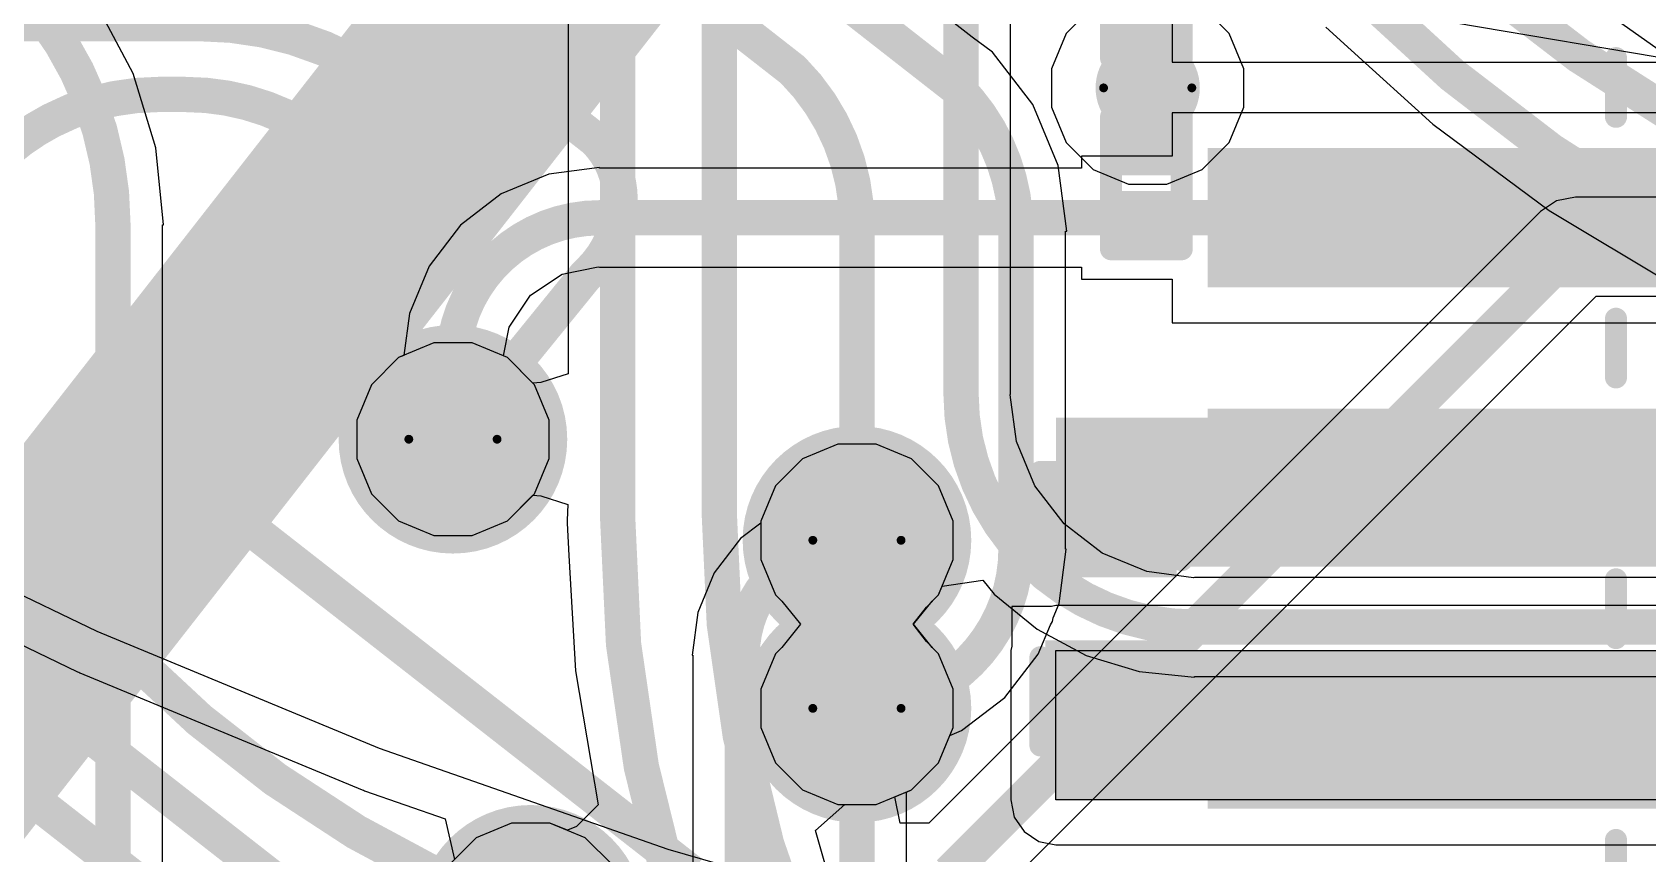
# Model space of a CAD drawing. Header units: inches. Extents: x -30 to 282, y -86 to 78.
# Drawn here: x -3.08 to 6.21, y -75.16 to -70.43 of the extents above; entities that cross this region are included whole.
import ezdxf

# ---------------------------------------------------------------- set-up
doc = ezdxf.new("R2010")
doc.units = ezdxf.units.IN
for name, color, linetype in [('Board Outline', 216, 'Continuous'), ('Bottom Layer', 5, 'Continuous'), ('Bottom Overlay', 54, 'Continuous'), ('Bottom Paste', 16, 'Continuous'), ('Bottom Solder', 6, 'Continuous'), ('Drill Drawing', 1, 'Continuous'), ('GND 01', 76, 'Continuous'), ('GND 02', 16, 'Continuous'), ('PWR', 156, 'Continuous'), ('SIG 01', 90, 'Continuous'), ('Top Layer', 1, 'Continuous'), ('Top Paste', 8, 'Continuous'), ('Top Solder', 216, 'Continuous'), ('Via Holes', 16, 'Continuous')]:
    doc.layers.add(name, color=color, linetype=linetype)

# ---------------------------------------------------------------- blocks, each defined once
blk = doc.blocks.new('B6B_ZR_SM4_TF_LF__SN__B_29')
at = {"layer": 'Bottom Layer'}
for points in [[(-1.1000613, 3.274948999999999), (-0.4000627, 3.274948999999999), (-0.4000627, -0.725043), (-1.1000613, -0.725043)], [(0.4000627, 3.274948999999999), (1.1000613, 3.274948999999999), (1.1000613, -0.725043), (0.4000627, -0.725043)], [(1.8999327, 3.274948999999999), (2.5999313, 3.274948999999999), (2.5999313, -0.725043), (1.8999327, -0.725043)]]:
    blk.add_hatch(color=5, dxfattribs=at).paths.add_polyline_path(points)
at = {"layer": 'Bottom Paste'}
for points in [[(-1.1000613, 3.274948999999999), (-0.4000627, 3.274948999999999), (-0.4000627, -0.725043), (-1.1000613, -0.725043)], [(0.4000627, 3.274948999999999), (1.1000613, 3.274948999999999), (1.1000613, -0.725043), (0.4000627, -0.725043)], [(1.8999327, 3.274948999999999), (2.5999313, 3.274948999999999), (2.5999313, -0.725043), (1.8999327, -0.725043)]]:
    blk.add_hatch(color=16, dxfattribs=at).paths.add_polyline_path(points)
at = {"layer": 'Bottom Solder'}
for points in [[(-1.1508613, 3.325749), (-0.3492627, 3.325749), (-0.3492627, -0.775843), (-1.1508613, -0.775843)], [(0.3492627, 3.325749), (1.1508613, 3.325749), (1.1508613, -0.775843), (0.3492627, -0.775843)], [(1.8491327, 3.325749), (2.6507313, 3.325749), (2.6507313, -0.775843), (1.8491327, -0.775843)]]:
    blk.add_hatch(color=6, dxfattribs=at).paths.add_polyline_path(points)
at = {"layer": 'Bottom Overlay', "const_width": 0.127}
for points in [[(-1.6688562, 0.9749281999999999), (-1.331087, 0.9749281999999999)], [(-0.1688592, 0.9749281999999999), (0.1688592, 0.9749281999999999)], [(1.3311378, 0.9749281999999999), (1.6688562, 0.9749281999999999)], [(2.8311348, 0.9749281999999999), (3.1688532, 0.9749281999999999)]]:
    blk.add_lwpolyline(points, dxfattribs=at)
at = {"layer": 'Bottom Overlay', "const_width": 0.0635}
for points in [[(-1.362837, 0.9749281999999999, 1), (-1.299337, 0.9749281999999999, 1)], [(-0.2006092, 0.9749281999999999, 1), (-0.1371092, 0.9749281999999999, 1)], [(0.1371092, 0.9749281999999999, 1), (0.2006092, 0.9749281999999999, 1)], [(1.2993878, 0.9749281999999999, 1), (1.3628878, 0.9749281999999999, 1)], [(1.6371062, 0.9749281999999999, 1), (1.7006062, 0.9749281999999999, 1)], [(2.7993848, 0.9749281999999999, 1), (2.8628848, 0.9749281999999999, 1)], [(3.1371032, 0.9749281999999999, 1), (3.2006032, 0.9749281999999999, 1)]]:
    blk.add_lwpolyline(points, format="xyb", close=True, dxfattribs=at)
blk = doc.blocks.new('DSN0603_2_B_62')
at = {"layer": 'Bottom Layer'}
for points in [[(-0.30000194, 0.11999976), (-0.10000234, 0.11999976), (-0.10000234, -0.11999976), (-0.30000194, -0.11999976)], [(0.10000234, 0.11999976), (0.30000194, 0.11999976), (0.30000194, -0.11999976), (0.10000234, -0.11999976)]]:
    blk.add_hatch(color=5, dxfattribs=at).paths.add_polyline_path(points)
at = {"layer": 'Bottom Paste'}
for points in [[(-0.30000194, 0.11999976), (-0.10000234, 0.11999976), (-0.10000234, -0.11999976), (-0.30000194, -0.11999976)], [(0.10000234, 0.11999976), (0.30000194, 0.11999976), (0.30000194, -0.11999976), (0.10000234, -0.11999976)]]:
    blk.add_hatch(color=16, dxfattribs=at).paths.add_polyline_path(points)
at = {"layer": 'Bottom Solder'}
for points in [[(-0.3550031, 0.17500092), (-0.04500118, 0.17500092), (-0.04500118, -0.17500092), (-0.3550031, -0.17500092)], [(0.04500118, 0.17500092), (0.3550031, 0.17500092), (0.3550031, -0.17500092), (0.04500118, -0.17500092)]]:
    blk.add_hatch(color=6, dxfattribs=at).paths.add_polyline_path(points)
at = {"layer": 'Bottom Overlay', "const_width": 0.127}
for points in [[(-0.3809999999999999, 0.2032), (0.3809999999999999, 0.2032)], [(-0.3809999999999999, 0.2032), (-0.3809999999999999, -0.2032)], [(0.3809999999999999, 0.2032), (0.3809999999999999, -0.2032)], [(-0.3809999999999999, -0.2032), (0.3809999999999999, -0.2032)]]:
    blk.add_lwpolyline(points, dxfattribs=at)
at = {"layer": 'Bottom Overlay', "const_width": 0.0635}
for points in [[(-0.41275, 0.2032, 1), (-0.34925, 0.2032, 1)], [(-0.41275, 0.2032, 1), (-0.34925, 0.2032, 1)], [(0.34925, 0.2032, 1), (0.41275, 0.2032, 1)], [(0.34925, 0.2032, 1), (0.41275, 0.2032, 1)], [(-0.41275, -0.2032, 1), (-0.34925, -0.2032, 1)], [(-0.41275, -0.2032, 1), (-0.34925, -0.2032, 1)], [(0.34925, -0.2032, 1), (0.41275, -0.2032, 1)], [(0.34925, -0.2032, 1), (0.41275, -0.2032, 1)]]:
    blk.add_lwpolyline(points, format="xyb", close=True, dxfattribs=at)
blk = doc.blocks.new('DSN0603_2_B_63')
at = {"layer": 'Bottom Layer'}
for points in [[(-0.30000194, 0.11999976), (-0.10000234, 0.11999976), (-0.10000234, -0.11999976), (-0.30000194, -0.11999976)], [(0.10000234, 0.11999976), (0.30000194, 0.11999976), (0.30000194, -0.11999976), (0.10000234, -0.11999976)]]:
    blk.add_hatch(color=5, dxfattribs=at).paths.add_polyline_path(points)
at = {"layer": 'Bottom Paste'}
for points in [[(-0.30000194, 0.11999976), (-0.10000234, 0.11999976), (-0.10000234, -0.11999976), (-0.30000194, -0.11999976)], [(0.10000234, 0.11999976), (0.30000194, 0.11999976), (0.30000194, -0.11999976), (0.10000234, -0.11999976)]]:
    blk.add_hatch(color=16, dxfattribs=at).paths.add_polyline_path(points)
at = {"layer": 'Bottom Solder'}
for points in [[(-0.3550031, 0.17500092), (-0.04500118, 0.17500092), (-0.04500118, -0.17500092), (-0.3550031, -0.17500092)], [(0.04500118, 0.17500092), (0.3550031, 0.17500092), (0.3550031, -0.17500092), (0.04500118, -0.17500092)]]:
    blk.add_hatch(color=6, dxfattribs=at).paths.add_polyline_path(points)
at = {"layer": 'Bottom Overlay', "const_width": 0.127}
for points in [[(0.3809999999999999, 0.2032), (-0.3809999999999999, 0.2032)], [(-0.3809999999999999, -0.2032), (-0.3809999999999999, 0.2032)], [(0.3809999999999999, -0.2032), (0.3809999999999999, 0.2032)], [(0.3809999999999999, -0.2032), (-0.3809999999999999, -0.2032)]]:
    blk.add_lwpolyline(points, dxfattribs=at)
at = {"layer": 'Bottom Overlay', "const_width": 0.0635}
for points in [[(-0.41275, 0.2032, 1), (-0.34925, 0.2032, 1)], [(-0.41275, 0.2032, 1), (-0.34925, 0.2032, 1)], [(0.34925, 0.2032, 1), (0.41275, 0.2032, 1)], [(0.34925, 0.2032, 1), (0.41275, 0.2032, 1)], [(-0.41275, -0.2032, 1), (-0.34925, -0.2032, 1)], [(-0.41275, -0.2032, 1), (-0.34925, -0.2032, 1)], [(0.34925, -0.2032, 1), (0.41275, -0.2032, 1)], [(0.34925, -0.2032, 1), (0.41275, -0.2032, 1)]]:
    blk.add_lwpolyline(points, format="xyb", close=True, dxfattribs=at)
blk = doc.blocks.new('LQFP_100_86')
at = {"layer": 'Top Layer'}
for points in [[(-4.35000146, -7.14999967), (-4.35000146, -8.34999981), (-4.65000086, -8.34999981), (-4.65000086, -7.14999967)], [(-3.84999992, -7.149997129999999), (-3.84999992, -8.34999727), (-4.14999932, -8.34999727), (-4.14999932, -7.149997129999999)], [(-3.35000346, -7.15000729), (-3.35000346, -8.35000743), (-3.650002859999999, -8.35000743), (-3.650002859999999, -7.15000729)], [(-2.85000446, -7.14999967), (-2.85000446, -8.34999981), (-3.15000386, -8.34999981), (-3.15000386, -7.14999967)], [(-2.34999784, -7.14999967), (-2.34999784, -8.34999981), (-2.64999724, -8.34999981), (-2.64999724, -7.14999967)], [(-1.85000392, -7.15000729), (-1.85000392, -8.35000743), (-2.15000332, -8.35000743), (-2.15000332, -7.15000729)], [(-1.34998714, -7.15000983), (-1.34998714, -8.35000997), (-1.64998654, -8.35000997), (-1.64998654, -7.15000983)], [(-0.8500084599999997, -7.14999967), (-0.8500084600000001, -8.34999981), (-1.15000786, -8.34999981), (-1.15000786, -7.14999967)], [(-0.3499992999999998, -7.149997129999999), (-0.3499993000000001, -8.34999727), (-0.6499987000000002, -8.34999727), (-0.6499986999999998, -7.149997129999999)], [(0.1500022400000001, -7.15000475), (0.1500022399999999, -8.35000489), (-0.1499971600000001, -8.35000489), (-0.1499971599999999, -7.15000475)], [(0.6499961600000002, -7.15000475), (0.6499961599999998, -8.35000489), (0.3499967599999998, -8.35000489), (0.3499967600000001, -7.15000475)], [(1.15000024, -7.149994589999999), (1.15000024, -8.349994729999999), (0.8500008399999999, -8.349994729999999), (0.8500008400000001, -7.149994589999999)]]:
    blk.add_hatch(color=1, dxfattribs=at).paths.add_polyline_path(points)
at = {"layer": 'Top Paste'}
for points in [[(-4.35000146, -7.14999967), (-4.35000146, -8.34999981), (-4.65000086, -8.34999981), (-4.65000086, -7.14999967)], [(-3.84999992, -7.149997129999999), (-3.84999992, -8.34999727), (-4.14999932, -8.34999727), (-4.14999932, -7.149997129999999)], [(-3.35000346, -7.15000729), (-3.35000346, -8.35000743), (-3.650002859999999, -8.35000743), (-3.650002859999999, -7.15000729)], [(-2.85000446, -7.14999967), (-2.85000446, -8.34999981), (-3.15000386, -8.34999981), (-3.15000386, -7.14999967)], [(-2.34999784, -7.14999967), (-2.34999784, -8.34999981), (-2.64999724, -8.34999981), (-2.64999724, -7.14999967)], [(-1.85000392, -7.15000729), (-1.85000392, -8.35000743), (-2.15000332, -8.35000743), (-2.15000332, -7.15000729)], [(-1.34998714, -7.15000983), (-1.34998714, -8.35000997), (-1.64998654, -8.35000997), (-1.64998654, -7.15000983)], [(-0.8500084599999997, -7.14999967), (-0.8500084600000001, -8.34999981), (-1.15000786, -8.34999981), (-1.15000786, -7.14999967)], [(-0.3499992999999998, -7.149997129999999), (-0.3499993000000001, -8.34999727), (-0.6499987000000002, -8.34999727), (-0.6499986999999998, -7.149997129999999)], [(0.1500022400000001, -7.15000475), (0.1500022399999999, -8.35000489), (-0.1499971600000001, -8.35000489), (-0.1499971599999999, -7.15000475)], [(0.6499961600000002, -7.15000475), (0.6499961599999998, -8.35000489), (0.3499967599999998, -8.35000489), (0.3499967600000001, -7.15000475)], [(1.15000024, -7.149994589999999), (1.15000024, -8.349994729999999), (0.8500008399999999, -8.349994729999999), (0.8500008400000001, -7.149994589999999)]]:
    blk.add_hatch(color=8, dxfattribs=at).paths.add_polyline_path(points)
at = {"layer": 'Top Solder'}
for points in [[(-4.248401459999999, -7.048399669999999), (-4.248401459999999, -8.45159981), (-4.75160086, -8.45159981), (-4.75160086, -7.048399669999999)], [(-3.74839992, -7.04839713), (-3.74839992, -8.45159727), (-4.25159932, -8.45159727), (-4.25159932, -7.04839713)], [(-3.24840346, -7.04840729), (-3.24840346, -8.45160743), (-3.75160286, -8.45160743), (-3.75160286, -7.04840729)], [(-2.74840446, -7.048399669999999), (-2.74840446, -8.45159981), (-3.251603859999999, -8.45159981), (-3.251603859999999, -7.048399669999999)], [(-2.24839784, -7.048399669999999), (-2.24839784, -8.45159981), (-2.75159724, -8.45159981), (-2.75159724, -7.048399669999999)], [(-1.74840392, -7.04840729), (-1.74840392, -8.45160743), (-2.25160332, -8.45160743), (-2.25160332, -7.04840729)], [(-1.24838714, -7.04840983), (-1.24838714, -8.45160997), (-1.75158654, -8.45160997), (-1.75158654, -7.04840983)], [(-0.7484084599999998, -7.048399669999999), (-0.74840846, -8.45159981), (-1.25160786, -8.45159981), (-1.25160786, -7.048399669999999)], [(-0.2483992999999999, -7.04839713), (-0.2483993000000001, -8.45159727), (-0.7515987000000001, -8.45159727), (-0.7515986999999998, -7.04839713)], [(0.2516022400000001, -7.04840475), (0.2516022399999999, -8.45160489), (-0.2515971600000001, -8.45160489), (-0.2515971599999999, -7.04840475)], [(0.7515961600000001, -7.04840475), (0.7515961599999998, -8.45160489), (0.2483967599999999, -8.45160489), (0.2483967600000001, -7.04840475)], [(1.25160024, -7.048394589999999), (1.25160024, -8.45159473), (0.7484008399999998, -8.45159473), (0.7484008400000002, -7.048394589999999)]]:
    blk.add_hatch(color=216, dxfattribs=at).paths.add_polyline_path(points)
blk = doc.blocks.new('C___0402_B_133')
at = {"layer": 'Bottom Layer'}
for points in [[(-0.2413, 0.31750254), (-0.2412999999999999, -0.31749746), (-0.6985, -0.31749746), (-0.6985, 0.31750254)], [(0.6985, 0.31749746), (0.6985, -0.31750254), (0.2413, -0.31750254), (0.2412999999999999, 0.31749746)]]:
    blk.add_hatch(color=5, dxfattribs=at).paths.add_polyline_path(points)
at = {"layer": 'Bottom Paste'}
for points in [[(-0.2413, 0.31750254), (-0.2412999999999999, -0.31749746), (-0.6985, -0.31749746), (-0.6985, 0.31750254)], [(0.6985, 0.31749746), (0.6985, -0.31750254), (0.2413, -0.31750254), (0.2412999999999999, 0.31749746)]]:
    blk.add_hatch(color=16, dxfattribs=at).paths.add_polyline_path(points)
at = {"layer": 'Bottom Solder'}
for points in [[(-0.18130012, 0.37750242), (-0.18130012, -0.37749734), (-0.7584998799999999, -0.37749734), (-0.7584998799999999, 0.37750242)], [(0.7584998799999999, 0.37749734), (0.7584998799999999, -0.37750242), (0.18130012, -0.37750242), (0.18130012, 0.37749734)]]:
    blk.add_hatch(color=6, dxfattribs=at).paths.add_polyline_path(points)
at = {"layer": 'Bottom Overlay', "const_width": 0.127}
for points in [[(-0.27940254, 0.4064), (-0.7874, 0.4064)], [(-0.7874, -0.4064), (-0.7874, 0.4064)], [(0.7874, 0.4064), (0.2794, 0.4064)], [(0.7874, -0.4064), (0.7874, 0.4064)], [(-0.2794, -0.4064), (-0.7874, -0.4064)], [(0.7874, -0.4064), (0.27940254, -0.4064)]]:
    blk.add_lwpolyline(points, dxfattribs=at)
at = {"layer": 'Bottom Overlay', "const_width": 0.0635}
for points in [[(-0.8191499999999999, 0.4064, 1), (-0.7556499999999999, 0.4064, 1)], [(-0.8191499999999999, 0.4064, 1), (-0.7556499999999999, 0.4064, 1)], [(-0.31115254, 0.4064, 1), (-0.24765254, 0.4064, 1)], [(0.24765, 0.4064, 1), (0.31115, 0.4064, 1)], [(0.7556499999999999, 0.4064, 1), (0.8191499999999999, 0.4064, 1)], [(0.7556499999999999, 0.4064, 1), (0.8191499999999999, 0.4064, 1)], [(-0.8191499999999999, -0.4064, 1), (-0.7556499999999999, -0.4064, 1)], [(-0.8191499999999999, -0.4064, 1), (-0.7556499999999999, -0.4064, 1)], [(-0.31115, -0.4064, 1), (-0.24765, -0.4064, 1)], [(0.24765254, -0.4064, 1), (0.31115254, -0.4064, 1)], [(0.7556499999999999, -0.4064, 1), (0.8191499999999999, -0.4064, 1)], [(0.7556499999999999, -0.4064, 1), (0.8191499999999999, -0.4064, 1)]]:
    blk.add_lwpolyline(points, format="xyb", close=True, dxfattribs=at)

msp = doc.modelspace()

# ---------------------------------------------------------------- hatches: boundary and pattern name
at = {"layer": 'Bottom Layer'}
h = msp.add_hatch(color=5, dxfattribs=at)
edge = h.paths.add_edge_path()
edge.add_arc((3.33663798, -70.75285316), 0.2999994, 0, 360)
h = msp.add_hatch(color=5, dxfattribs=at)
edge = h.paths.add_edge_path()
edge.add_arc((-0.6623583399999999, -72.77509955999999), 0.2999994, 0, 360)
for points in [[(2.80817066, -73.50912145999999), (8.465639659999999, -73.50912145999999), (8.465639659999999, -72.65036269999999), (2.80817066, -72.65036269999999)], [(2.80816558, -74.85048276), (8.465639659999999, -74.85048276), (8.465639659999999, -73.991724), (2.80816558, -73.991724)]]:
    msp.add_hatch(color=5, dxfattribs=at).paths.add_polyline_path(points)
h = msp.add_hatch(color=5, dxfattribs=at)
edge = h.paths.add_edge_path()
edge.add_arc((1.66311326, -73.35665795999999), 0.2999994, 0, 360)
h = msp.add_hatch(color=5, dxfattribs=at)
edge = h.paths.add_edge_path()
edge.add_arc((1.66311326, -74.32401696), 0.2999994, 0, 360)
at = {"layer": 'GND 01'}
h = msp.add_hatch(color=76, dxfattribs=at)
edge = h.paths.add_edge_path()
edge.add_arc((-0.6623583399999999, -72.77509955999999), 0.6579997, 0, 360)
h = msp.add_hatch(color=76, dxfattribs=at)
edge = h.paths.add_edge_path()
edge.add_arc((1.66311326, -73.35665795999999), 0.6579997, 0, 360)
h = msp.add_hatch(color=76, dxfattribs=at)
edge = h.paths.add_edge_path()
edge.add_arc((1.66311326, -74.32401696), 0.6579997, 0, 360)
h = msp.add_hatch(color=76, dxfattribs=at)
edge = h.paths.add_edge_path()
edge.add_arc((-0.21422106, -75.53831475999999), 0.6579997, 0, 360)
at = {"layer": 'GND 02'}
h = msp.add_hatch(color=16, dxfattribs=at)
edge = h.paths.add_edge_path()
edge.add_arc((-0.6623583399999999, -72.77509955999999), 0.6579997, 0, 360)
h = msp.add_hatch(color=16, dxfattribs=at)
edge = h.paths.add_edge_path()
edge.add_arc((1.66311326, -73.35665795999999), 0.6579997, 0, 360)
h = msp.add_hatch(color=16, dxfattribs=at)
edge = h.paths.add_edge_path()
edge.add_arc((1.66311326, -74.32401696), 0.6579997, 0, 360)
h = msp.add_hatch(color=16, dxfattribs=at)
edge = h.paths.add_edge_path()
edge.add_arc((-0.21422106, -75.53831475999999), 0.6579997, 0, 360)
at = {"layer": 'PWR'}
h = msp.add_hatch(color=156, dxfattribs=at)
edge = h.paths.add_edge_path()
edge.add_arc((3.33663798, -70.75285316), 0.2999994, 0, 360)
h = msp.add_hatch(color=156, dxfattribs=at)
edge = h.paths.add_edge_path()
edge.add_arc((-0.6623583399999999, -72.77509955999999), 0.2999994, 0, 360)
h = msp.add_hatch(color=156, dxfattribs=at)
edge = h.paths.add_edge_path()
edge.add_arc((1.66311326, -73.35665795999999), 0.2999994, 0, 360)
h = msp.add_hatch(color=156, dxfattribs=at)
edge = h.paths.add_edge_path()
edge.add_arc((1.66311326, -74.32401696), 0.2999994, 0, 360)
at = {"layer": 'SIG 01'}
h = msp.add_hatch(color=90, dxfattribs=at)
edge = h.paths.add_edge_path()
edge.add_arc((3.33663798, -70.75285316), 0.2999994, 0, 360)
h = msp.add_hatch(color=90, dxfattribs=at)
edge = h.paths.add_edge_path()
edge.add_arc((-0.6623583399999999, -72.77509955999999), 0.2999994, 0, 360)
h = msp.add_hatch(color=90, dxfattribs=at)
edge = h.paths.add_edge_path()
edge.add_arc((1.66311326, -73.35665795999999), 0.2999994, 0, 360)
h = msp.add_hatch(color=90, dxfattribs=at)
edge = h.paths.add_edge_path()
edge.add_arc((1.66311326, -74.32401696), 0.2999994, 0, 360)
at = {"layer": 'Top Layer'}
h = msp.add_hatch(color=1, dxfattribs=at)
edge = h.paths.add_edge_path()
edge.add_arc((3.33663798, -70.75285316), 0.2999994, 0, 360)
h = msp.add_hatch(color=1, dxfattribs=at)
edge = h.paths.add_edge_path()
edge.add_arc((-0.6623583399999999, -72.77509955999999), 0.2999994, 0, 360)
h = msp.add_hatch(color=1, dxfattribs=at)
edge = h.paths.add_edge_path()
edge.add_arc((1.66311326, -73.35665795999999), 0.2999994, 0, 360)
h = msp.add_hatch(color=1, dxfattribs=at)
edge = h.paths.add_edge_path()
edge.add_arc((1.66311326, -74.32401696), 0.2999994, 0, 360)
at = {"layer": 'Via Holes'}
h = msp.add_hatch(color=7, dxfattribs=at)
edge = h.paths.add_edge_path()
edge.add_arc((3.33663798, -70.75285316), 0.1499997, 0, 360)
h = msp.add_hatch(color=7, dxfattribs=at)
edge = h.paths.add_edge_path()
edge.add_arc((-0.6623583399999999, -72.77509955999999), 0.1499997, 0, 360)
h = msp.add_hatch(color=7, dxfattribs=at)
edge = h.paths.add_edge_path()
edge.add_arc((1.66311326, -73.35665795999999), 0.1499997, 0, 360)
h = msp.add_hatch(color=7, dxfattribs=at)
edge = h.paths.add_edge_path()
edge.add_arc((1.66311326, -74.32401696), 0.1499997, 0, 360)

# ---------------------------------------------------------------- linework, layer by layer
at = {"layer": 'Board Outline', "const_width": 0.254}
msp.add_lwpolyline([(37.49466466, -16.44645174, -2.5025245443781), (-17.29285086, -16.44645174)], format="xyb", dxfattribs=at)
at = {"layer": 'Bottom Layer'}
for p, q in [((3.477917859999999, -70.35436526), (3.477917859999999, -70.60436476)), ((3.477917859999999, -70.60436476), (7.98590986, -70.60436476)), ((7.98590986, -70.89649016), (3.477917859999999, -70.89649016)), ((3.477917859999999, -70.89649016), (3.477917859999999, -71.14648966)), ((0.1821561, -71.21139174), (-0.11124438, -71.25001751999999)), ((0.1821561, -71.21561575999999), (0.1821561, -71.21139174)), ((2.95486836, -71.21561575999999), (0.1821561, -71.21561575999999)), ((3.477917859999999, -71.14648966), (2.95486836, -71.14648966)), ((2.95486836, -71.14648966), (2.95486836, -71.21561575999999)), ((-0.11124438, -71.25001751999999), (-0.3846499799999999, -71.36326595999999)), ((-0.3846499799999999, -71.36326595999999), (-0.6194297999999999, -71.54341799999999)), ((-0.6194297999999999, -71.54341799999999), (-0.79958184, -71.77819781999999)), ((-0.79958184, -71.77819781999999), (-0.9128302799999999, -72.05160341999999)), ((-0.21611336, -71.94673444), (-0.03338576, -71.82463917999999)), ((-0.03338576, -71.82463917999999), (0.17311624, -71.78356484)), ((0.17311624, -71.78356484), (0.1821561, -71.78536316)), ((0.1821561, -71.78536316), (2.95486836, -71.78536316)), ((2.95486836, -71.78536316), (2.95486836, -71.85448926)), ((2.95486836, -71.85448926), (3.477917859999999, -71.85448926)), ((3.477917859999999, -71.85448926), (3.477917859999999, -72.10448876)), ((-0.33820862, -72.12946203999999), (-0.21611336, -71.94673444)), ((-0.9128302799999999, -72.05160341999999), (-0.9445218599999999, -72.29232938)), ((-0.3713353, -72.29599968), (-0.33820862, -72.12946203999999)), ((3.477917859999999, -72.10448876), (7.98590986, -72.10448876)), ((-0.9761728, -72.30544085999999), (-1.13201704, -72.4612851)), ((-0.9445218599999999, -72.29232938), (-0.9761728, -72.30544085999999)), ((-0.34854388, -72.30544085999999), (-0.3713353, -72.29599968)), ((-0.19269964, -72.4612851), (-0.34854388, -72.30544085999999)), ((-1.13201704, -72.4612851), (-1.21635774, -72.66490166)), ((-0.10835894, -72.66490166), (-0.19269964, -72.4612851)), ((-1.21635774, -72.66490166), (-1.21635774, -72.88529746)), ((-0.10835894, -72.88529746), (-0.10835894, -72.66490166)), ((-1.21635774, -72.88529746), (-1.13201704, -73.08891401999999)), ((-0.19269964, -73.08891401999999), (-0.10835894, -72.88529746)), ((1.3492988, -72.88699926), (1.19345456, -73.0428435)), ((1.55291536, -72.80265856), (1.3492988, -72.88699926)), ((1.77331116, -72.80265856), (1.55291536, -72.80265856)), ((1.97692772, -72.88699926), (1.77331116, -72.80265856)), ((2.13277196, -73.0428435), (1.97692772, -72.88699926)), ((1.19345456, -73.0428435), (1.10911386, -73.24646005999999)), ((2.21711266, -73.24646005999999), (2.13277196, -73.0428435)), ((-1.13201704, -73.08891401999999), (-0.9761728, -73.24475826)), ((-0.34854388, -73.24475826), (-0.19269964, -73.08891401999999)), ((-0.9761728, -73.24475826), (-0.77255624, -73.32909896)), ((-0.55216044, -73.32909896), (-0.34854388, -73.24475826)), ((1.10911386, -73.25748112), (0.9926142199999999, -73.34687387999999)), ((1.10911386, -73.24646005999999), (1.10911386, -73.25748112)), ((2.21711266, -73.46685586), (2.21711266, -73.24646005999999)), ((-0.77255624, -73.32909896), (-0.55216044, -73.32909896)), ((0.9926142199999999, -73.34687387999999), (0.8419236399999999, -73.54325906)), ((0.8419236399999999, -73.54325906), (0.74719688, -73.77195303999999)), ((2.13277196, -73.67047242), (2.21711266, -73.46685586)), ((2.0624673, -73.74077708), (2.13277196, -73.67047242)), ((0.74719688, -73.77195303999999), (0.7148855399999999, -74.01737292)), ((1.98748904, -73.84033746), (2.0624673, -73.74077708)), ((2.78314912, -73.73772146), (2.55416558, -73.73772146)), ((2.55416558, -73.73772146), (2.55416558, -73.966705)), ((2.80816558, -73.7327456), (2.78314912, -73.73772146)), ((8.42332326, -73.7327456), (2.80816558, -73.7327456)), ((2.0624673, -73.93989784), (1.98748904, -73.84033746)), ((2.13277196, -74.0102025), (2.0624673, -73.93989784)), ((2.55416558, -73.966705), (2.54918972, -73.99172146)), ((2.54918972, -73.99172146), (2.54918972, -74.85048276)), ((2.80816558, -74.85048276), (2.80816558, -73.99172146)), ((2.80816558, -73.99172146), (8.465639659999999, -73.99172146)), ((0.7148855399999999, -74.01737292), (0.7175246, -74.01737292)), ((0.7175246, -74.01737292), (0.7175246, -75.60142868)), ((2.21711266, -74.21381905999999), (2.13277196, -74.0102025)), ((2.21711266, -74.43421486), (2.21711266, -74.21381905999999)), ((2.13277196, -74.63783142), (2.21711266, -74.43421486)), ((1.97692772, -74.79367566), (2.13277196, -74.63783142)), ((1.94798696, -74.80566446), (1.97692772, -74.79367566)), ((1.94798696, -75.7439684), (1.94798696, -74.80566446)), ((2.54918972, -74.85048276), (2.56890266, -74.94958848)), ((8.465639659999999, -74.85048276), (2.80816558, -74.85048276)), ((-0.32441896, -74.98431536), (-0.52803552, -75.06865606)), ((-0.10402316, -74.98431536), (-0.32441896, -74.98431536)), ((0.0995934, -75.06865606), (-0.10402316, -74.98431536)), ((2.56890266, -74.94958848), (2.62504174, -75.0336066)), ((-0.52803552, -75.06865606), (-0.68387976, -75.22450029999999)), ((0.25543764, -75.22450029999999), (0.0995934, -75.06865606)), ((2.62504174, -75.0336066), (2.70905986, -75.08974568)), ((2.70905986, -75.08974568), (2.80816558, -75.10945862)), ((2.80816558, -75.10945862), (8.465639659999999, -75.10945862))]:
    msp.add_line(p, q, dxfattribs=at)
at = {"layer": 'Bottom Layer', "const_width": 0.2032}
for points in [[(-0.6623583399999999, -72.3450039, -0.4142135623730951), (0.1821561, -71.50048946)], [(1.0023983, -74.01737292, -0.4142135623730951), (1.66311326, -73.35665795999999)]]:
    msp.add_lwpolyline(points, format="xyb", dxfattribs=at)
for points in [[(0.1821561, -71.50048946), (3.32886812, -71.50048946)], [(3.32886812, -71.50048946), (5.73191386, -71.50048946)], [(-0.6623583399999999, -72.77509955999999), (-0.6623583399999999, -72.3450039)], [(1.0023983, -75.60142868), (1.0023983, -74.01737292)], [(1.66311326, -75.7439684), (1.66311326, -74.57801696)]]:
    msp.add_lwpolyline(points, dxfattribs=at)
at = {"layer": 'Bottom Layer', "const_width": 0.1016}
for points in [[(0.1313561, -71.50048946, 1), (0.2329561, -71.50048946, 1)], [(0.1313561, -71.50048946, 1), (0.2329561, -71.50048946, 1)], [(3.27806812, -71.50048946, 1), (3.37966812, -71.50048946, 1)], [(3.27806812, -71.50048946, 1), (3.37966812, -71.50048946, 1)], [(5.68111386, -71.50048946, 1), (5.782713859999999, -71.50048946, 1)], [(-0.71315834, -72.3450039, 1), (-0.61155834, -72.3450039, 1)], [(-0.71315834, -72.3450039, 1), (-0.61155834, -72.3450039, 1)], [(-0.71315834, -72.77509955999999, 1), (-0.61155834, -72.77509955999999, 1)], [(1.61231326, -73.35665795999999, 1), (1.71391326, -73.35665795999999, 1)], [(0.9515982999999999, -74.01737292, 1), (1.0531983, -74.01737292, 1)], [(0.9515982999999999, -74.01737292, 1), (1.0531983, -74.01737292, 1)], [(1.61231326, -74.57801696, 1), (1.71391326, -74.57801696, 1)]]:
    msp.add_lwpolyline(points, format="xyb", close=True, dxfattribs=at)
at = {"layer": 'Drill Drawing'}
for points, const_width in [([(3.59063798, -70.75285316, 1), (3.08263798, -70.75285316, 1)], 0.0508), ([(3.06993798, -70.75285316, 1), (3.09533798, -70.75285316, 1)], 0.0254), ([(3.57793798, -70.75285316, 1), (3.60333798, -70.75285316, 1)], 0.0254), ([(-0.40835834, -72.77509955999999, 1), (-0.9163583399999999, -72.77509955999999, 1)], 0.0508), ([(-0.92905834, -72.77509955999999, 1), (-0.90365834, -72.77509955999999, 1)], 0.0254), ([(-0.42105834, -72.77509955999999, 1), (-0.39565834, -72.77509955999999, 1)], 0.0254), ([(1.91711326, -73.35665795999999, 1), (1.40911326, -73.35665795999999, 1)], 0.0508), ([(1.39641326, -73.35665795999999, 1), (1.42181326, -73.35665795999999, 1)], 0.0254), ([(1.90441326, -73.35665795999999, 1), (1.92981326, -73.35665795999999, 1)], 0.0254), ([(1.91711326, -74.32401696, 1), (1.40911326, -74.32401696, 1)], 0.0508), ([(1.39641326, -74.32401696, 1), (1.42181326, -74.32401696, 1)], 0.0254), ([(1.90441326, -74.32401696, 1), (1.92981326, -74.32401696, 1)], 0.0254)]:
    msp.add_lwpolyline(points, format="xyb", close=True, dxfattribs=dict(at, const_width=const_width))
at = {"layer": 'PWR'}
for p, q in [((3.02282352, -70.28319446), (2.86697928, -70.4390387)), ((3.80629668, -70.4390387), (3.65045244, -70.28319446)), ((5.09821434, -70.37611528), (6.499877779999999, -70.61426822)), ((2.86697928, -70.4390387), (2.78263858, -70.64265526)), ((3.89063738, -70.64265526), (3.80629668, -70.4390387)), ((2.78263858, -70.64265526), (2.78263858, -70.86305105999999)), ((3.89063738, -70.86305105999999), (3.89063738, -70.64265526)), ((2.78263858, -70.86305105999999), (2.86697928, -71.06666761999999)), ((3.80629668, -71.06666761999999), (3.89063738, -70.86305105999999)), ((2.86697928, -71.06666761999999), (3.02282352, -71.22251186)), ((3.65045244, -71.22251186), (3.80629668, -71.06666761999999)), ((3.02282352, -71.22251186), (3.22644008, -71.30685256)), ((3.22644008, -71.30685256), (3.44683588, -71.30685256)), ((3.44683588, -71.30685256), (3.65045244, -71.22251186)), ((-0.77255624, -72.22110015999999), (-0.9761728, -72.30544085999999)), ((-0.55216044, -72.22110015999999), (-0.77255624, -72.22110015999999)), ((-0.34854388, -72.30544085999999), (-0.55216044, -72.22110015999999)), ((-0.9761728, -72.30544085999999), (-1.13201704, -72.4612851)), ((-0.19269964, -72.4612851), (-0.34854388, -72.30544085999999)), ((-1.13201704, -72.4612851), (-1.21635774, -72.66490166)), ((-0.10835894, -72.66490166), (-0.19269964, -72.4612851)), ((-1.21635774, -72.66490166), (-1.21635774, -72.88529746)), ((-0.10835894, -72.88529746), (-0.10835894, -72.66490166)), ((-1.21635774, -72.88529746), (-1.13201704, -73.08891401999999)), ((-0.19269964, -73.08891401999999), (-0.10835894, -72.88529746)), ((1.3492988, -72.88699926), (1.19345456, -73.0428435)), ((1.55291536, -72.80265856), (1.3492988, -72.88699926)), ((1.77331116, -72.80265856), (1.55291536, -72.80265856)), ((1.97692772, -72.88699926), (1.77331116, -72.80265856)), ((2.13277196, -73.0428435), (1.97692772, -72.88699926)), ((1.19345456, -73.0428435), (1.10911386, -73.24646005999999)), ((2.21711266, -73.24646005999999), (2.13277196, -73.0428435)), ((-2.7106753, -73.88107398), (-4.2958766, -73.11767952)), ((-1.13201704, -73.08891401999999), (-0.9761728, -73.24475826)), ((-0.34854388, -73.24475826), (-0.19269964, -73.08891401999999)), ((-0.9761728, -73.24475826), (-0.77255624, -73.32909896)), ((-0.55216044, -73.32909896), (-0.34854388, -73.24475826)), ((1.10911386, -73.24646005999999), (1.10911386, -73.46685586)), ((2.21711266, -73.46685586), (2.21711266, -73.24646005999999)), ((-4.40824112, -73.35100899999999), (-2.82303982, -74.11440345999999)), ((-0.77255624, -73.32909896), (-0.55216044, -73.32909896)), ((1.10911386, -73.46685586), (1.19345456, -73.67047242)), ((2.13277196, -73.67047242), (2.21711266, -73.46685586)), ((1.19345456, -73.67047242), (1.23057158, -73.70758943999999)), ((1.23057158, -73.70758943999999), (1.33795516, -73.84033746)), ((1.98827136, -73.84033746), (2.09565494, -73.70758943999999)), ((2.09565494, -73.70758943999999), (2.13277196, -73.67047242)), ((-1.0851642, -74.55438226), (-2.7106753, -73.88107398)), ((1.33795516, -73.84033746), (1.23057158, -73.97308548)), ((2.09565494, -73.97308548), (1.98827136, -73.84033746)), ((1.23057158, -73.97308548), (1.19345456, -74.0102025)), ((2.13277196, -74.0102025), (2.09565494, -73.97308548)), ((1.19345456, -74.0102025), (1.10911386, -74.21381905999999)), ((2.21711266, -74.21381905999999), (2.13277196, -74.0102025)), ((-2.82303982, -74.11440345999999), (-2.8159075, -74.11624241999999)), ((-2.8159075, -74.11624241999999), (-2.80978102, -74.1203369)), ((-2.80978102, -74.1203369), (-1.18426992, -74.79364518)), ((1.10911386, -74.21381905999999), (1.10911386, -74.43421486)), ((2.21711266, -74.43421486), (2.21711266, -74.21381905999999)), ((1.10911386, -74.43421486), (1.19345456, -74.63783142)), ((2.13277196, -74.63783142), (2.21711266, -74.43421486)), ((0.57554368, -75.13548854), (-1.0851642, -74.55438226)), ((1.19345456, -74.63783142), (1.3492988, -74.79367566)), ((1.97692772, -74.79367566), (2.13277196, -74.63783142)), ((-1.18426992, -74.79364518), (-1.17704108, -74.79508282)), ((-1.17704108, -74.79508282), (-1.1706987, -74.79882424)), ((-1.1706987, -74.79882424), (-0.70761352, -74.96086354)), ((1.3492988, -74.79367566), (1.55291536, -74.87801635999999)), ((1.77331116, -74.87801635999999), (1.97692772, -74.79367566)), ((1.55291536, -74.87801635999999), (1.77331116, -74.87801635999999)), ((-0.70761352, -74.96086354), (-0.6542125599999999, -75.1948331)), ((2.26622102, -75.62256656), (0.57554368, -75.13548854))]:
    msp.add_line(p, q, dxfattribs=at)
at = {"layer": 'SIG 01'}
for p, q in [((0.00155956, -69.66629196), (0.00155956, -72.39927861999999)), ((2.54694182, -72.51302236), (2.54694182, -70.00030449999998)), ((6.29393204, -70.54575172), (5.60558442, -70.05734274)), ((-2.5019381, -70.67061811999999), (-2.71200118, -70.27761916)), ((4.361426379999999, -70.40309515999999), (4.50743828, -70.53542915999999)), ((4.50743828, -70.53542915999999), (4.97832634, -70.9622152)), ((-2.37258098, -71.09704855999999), (-2.5019381, -70.67061811999999)), ((4.97832634, -70.9622152), (5.647055, -71.45817814)), ((-2.32890314, -71.54052239999999), (-2.37258098, -71.09704855999999)), ((5.647055, -71.45817814), (6.361175999999999, -71.88620623999999)), ((-2.3343743, -80.20834606), (-2.3343743, -71.54052239999999)), ((-2.3343743, -71.54052239999999), (-2.32890314, -71.54052239999999)), ((-0.77255624, -72.22110015999999), (-0.9761728, -72.30544085999999)), ((-0.55216044, -72.22110015999999), (-0.77255624, -72.22110015999999)), ((-0.34854388, -72.30544085999999), (-0.55216044, -72.22110015999999)), ((-0.9761728, -72.30544085999999), (-1.13201704, -72.4612851)), ((-0.20164044, -72.4523443), (-0.34854388, -72.30544085999999)), ((0.00155956, -72.39927861999999), (-0.15574264, -72.4494868)), ((-1.13201704, -72.4612851), (-1.21635774, -72.66490166)), ((-0.15574264, -72.4494868), (-0.20164044, -72.4523443)), ((2.54583184, -72.51860781999999), (2.54694182, -72.51302236)), ((2.58122674, -72.78746935999999), (2.54583184, -72.51860781999999)), ((-1.21635774, -72.66490166), (-1.21635774, -72.88529746)), ((2.68715998, -73.0432118), (2.58122674, -72.78746935999999)), ((-1.21635774, -72.88529746), (-1.13201704, -73.08891401999999)), ((2.85567374, -73.26282273999999), (2.68715998, -73.0432118)), ((-1.13201704, -73.08891401999999), (-0.9761728, -73.24475826)), ((-0.34854388, -73.24475826), (-0.20164044, -73.09785482)), ((-0.20164044, -73.09785482), (-0.15574264, -73.10071232)), ((-0.15574264, -73.10071232), (-0.00152146, -73.14993498)), ((-0.00152146, -73.14993498), (-0.00406908, -73.24186773999999)), ((-0.9761728, -73.24475826), (-0.77255624, -73.32909896)), ((-0.55216044, -73.32909896), (-0.34854388, -73.24475826)), ((-0.00406908, -73.24186773999999), (-0.0049657, -73.25783672)), ((-0.0049657, -73.25783672), (0.00545338, -73.44332784)), ((3.07528468, -73.4313365), (2.85567374, -73.26282273999999)), ((-0.77255624, -73.32909896), (-0.55216044, -73.32909896)), ((0.00545338, -73.44332784), (0.04281424, -74.10861226)), ((3.33102712, -73.53726973999999), (3.07528468, -73.4313365)), ((3.59988866, -73.57266464), (3.33102712, -73.53726973999999)), ((2.13277196, -73.67047242), (2.153031, -73.62156472)), ((2.153031, -73.62156472), (2.3873714, -73.58680228)), ((2.3873714, -73.58680228), (2.45242588, -73.6660706)), ((3.60547412, -73.57155466), (3.59988866, -73.57266464)), ((17.16086738, -73.57155466), (3.60547412, -73.57155466)), ((1.98827136, -73.84033746), (2.09565494, -73.70758943999999)), ((2.09565494, -73.70758943999999), (2.13277196, -73.67047242)), ((2.45242588, -73.6660706), (2.69952978, -73.86886419999999)), ((2.09565494, -73.97308548), (1.98827136, -73.84033746)), ((2.69952978, -73.86886419999999), (2.98144946, -74.01955224)), ((2.13277196, -74.0102025), (2.09565494, -73.97308548)), ((2.21711266, -74.21381905999999), (2.13277196, -74.0102025)), ((2.98144946, -74.01955224), (3.287349279999999, -74.11234606)), ((0.04281424, -74.10861226), (0.17378426, -74.87944384)), ((3.287349279999999, -74.11234606), (3.60547412, -74.1436795)), ((3.60547412, -74.1436795), (3.60547412, -74.14130206)), ((3.60547412, -74.14130206), (7.40526332, -74.14130206)), ((2.21711266, -74.43421486), (2.21711266, -74.21381905999999)), ((2.13277196, -74.63783142), (2.21711266, -74.43421486)), ((1.97692772, -74.79367566), (2.13277196, -74.63783142)), ((1.77331116, -74.87801635999999), (1.97692772, -74.79367566)), ((0.17378426, -74.87944384), (0.04816094, -75.00473188)), ((1.42444724, -75.02800336), (1.59270192, -74.87801635999999)), ((1.59270192, -74.87801635999999), (1.77331116, -74.87801635999999)), ((-0.32441896, -74.98431536), (-0.52803552, -75.06865606)), ((-0.10402316, -74.98431536), (-0.32441896, -74.98431536)), ((-0.00367792, -75.02587992), (-0.10402316, -74.98431536)), ((0.04816094, -75.00473188), (-0.00367792, -75.02587992)), ((1.51317452, -75.33598597999999), (1.42444724, -75.02800336)), ((-0.52803552, -75.06865606), (-0.68387976, -75.22450029999999))]:
    msp.add_line(p, q, dxfattribs=at)
at = {"layer": 'SIG 01', "const_width": 0.2032}
for points in [[(49.19426788, -40.37721668, -0.5471661038617852), (-1.84699656, -82.82278837999999)], [(48.77376072, -41.34143116, -0.5337938229624347), (-1.01389434, -82.52861573999999)], [(-4.60207106, -69.55769934, -0.4142135623730951), (-2.619248, -71.54052239999999)], [(10.29822426, -71.97962489999999, -0.1989124416801706), (4.778082899999999, -69.69311182)], [(10.36333462, -72.59835874, -0.1991356644093067), (4.563267479999999, -70.19534602)], [(3.60547412, -73.85642836, -0.4142135623730951), (2.26206812, -72.51302236)], [(5.40322262, -80.229075, -0.3281894493948654), (0.28640532, -73.24247988)], [(5.46713664, -79.5829371, -0.3238167501452002), (0.8702954399999999, -73.19420464)], [(31.331281, -75.11966942, -0.1939352536520552), (6.06245422, -81.87229244)]]:
    msp.add_lwpolyline(points, format="xyb", dxfattribs=at)
for points in [[(0.87029798, -73.19420464), (0.87029798, -69.05405289999999)], [(0.28643326, -73.23188554), (0.28643326, -69.66582968)], [(2.26206812, -72.51302236), (2.26206812, -70.00030449999998)], [(-2.619248, -80.39171882), (-2.619248, -71.54052239999999)], [(0.28640532, -73.24247988), (0.28643326, -73.23188554)], [(3.60547412, -73.85642836), (25.68688284, -73.85642836)]]:
    msp.add_lwpolyline(points, dxfattribs=at)
at = {"layer": 'SIG 01', "const_width": 0.1016}
for points in [[(-2.670048, -71.54052239999999, 1), (-2.568448, -71.54052239999999, 1)], [(-2.670048, -71.54052239999999, 1), (-2.568448, -71.54052239999999, 1)], [(2.21126812, -72.51302236, 1), (2.31286812, -72.51302236, 1)], [(2.21126812, -72.51302236, 1), (2.31286812, -72.51302236, 1)], [(0.23560532, -73.24247988, 1), (0.33720532, -73.24247988, 1)], [(0.23560532, -73.24247988, 1), (0.33720532, -73.24247988, 1)], [(0.23563326, -73.23188554, 1), (0.33723326, -73.23188554, 1)], [(0.23563326, -73.23188554, 1), (0.33723326, -73.23188554, 1)], [(0.8194954400000001, -73.19420464, 1), (0.92109544, -73.19420464, 1)], [(0.81949798, -73.19420464, 1), (0.92109798, -73.19420464, 1)], [(3.55467412, -73.85642836, 1), (3.65627412, -73.85642836, 1)], [(3.55467412, -73.85642836, 1), (3.65627412, -73.85642836, 1)]]:
    msp.add_lwpolyline(points, format="xyb", close=True, dxfattribs=at)
at = {"layer": 'Top Layer'}
for p, q in [((2.3262336, -70.46113924), (1.38149584, -69.72307112)), ((2.44329204, -70.54647054), (2.3262336, -70.46113924)), ((2.6749756, -70.84841304), (2.4432895, -70.54647054)), ((2.4432895, -70.54647054), (2.44329204, -70.54647054)), ((2.8206192, -71.20002778), (2.6749756, -70.84841304)), ((2.87029652, -71.57736002), (2.8206192, -71.20002778)), ((5.68996322, -71.40283407999999), (5.597542779999999, -71.46458656)), ((5.798980019999999, -71.38114756), (5.68996322, -71.40283407999999)), ((5.79899272, -71.3811501), (5.798980019999999, -71.38114756)), ((8.62394262, -71.3811501), (5.79899272, -71.3811501)), ((5.597542779999999, -71.46458656), (2.07668876, -74.98544057999999)), ((2.86329882, -73.40870509999999), (2.86329882, -71.57736002)), ((2.86329882, -71.57736002), (2.87029652, -71.57736002)), ((2.39612678, -75.47175152), (5.916980799999999, -71.9508975)), ((5.916980799999999, -71.9508975), (10.20317238, -71.9508975)), ((2.82707588, -73.72058662), (2.86813498, -73.40870509999999)), ((2.86813498, -73.40870509999999), (2.86329882, -73.40870509999999)), ((2.7928824, -73.80312645999999), (2.82707588, -73.72058662)), ((2.78858218, -73.82475455999999), (2.7928824, -73.80312645999999)), ((2.70669258, -74.01121596), (2.77632922, -73.84309336)), ((2.77632922, -73.84309336), (2.78858218, -73.82475455999999)), ((2.51519182, -74.26078366), (2.70669258, -74.01121596)), ((2.26562412, -74.45228442), (2.51519182, -74.26078366)), ((2.19803218, -74.48028029999999), (2.26562412, -74.45228442)), ((2.13277196, -74.63783142), (2.19803218, -74.48028029999999)), ((1.97692772, -74.79367566), (2.13277196, -74.63783142)), ((1.88189362, -74.83304058), (1.97692772, -74.79367566)), ((1.91220852, -74.98544057999999), (1.88189362, -74.83304058)), ((2.07668876, -74.98544057999999), (1.91220852, -74.98544057999999))]:
    msp.add_line(p, q, dxfattribs=at)
at = {"layer": 'Top Layer', "const_width": 0.2032}
for points in [[(0.8209432399999999, -69.64664506), (2.23689672, -70.75284807999999)], [(0.5131130199999999, -70.04066764), (1.29369058, -70.65048862)], [(-4.57840842, -70.38296820000001), (-2.12342476, -70.38296820000001)], [(-0.48067214, -70.54437757999999), (-0.09193022, -70.85634546)], [(2.23689672, -70.75284807999999), (2.23690434, -70.7528557)], [(-2.359152, -70.79080583999999), (-2.20121226, -70.79080583999999)], [(-0.09193022, -70.85634546), (0.1566291, -71.05054116)], [(-1.23959366, -71.18912102), (-1.09633512, -71.33237955999999)], [(1.66311326, -73.35665795999999), (1.66311326, -71.54235374)], [(2.57842512, -73.40870509999999), (2.57842512, -71.57736002)], [(2.19468954, -75.27031428), (5.798980019999999, -71.66602379999999)], [(5.798980019999999, -71.66602379999999), (10.20318508, -71.66602379999999)], [(-0.6623583399999999, -72.77509955999999), (0.09204198, -71.84550782)], [(0.09204198, -71.84550782), (0.0920496, -71.84549765999999)], [(0.10635234, -71.82960487999999), (0.13066522, -71.805292)], [(-2.327656, -72.9084013), (-1.94952874, -73.19269842)], [(-1.94952874, -73.19269842), (0.70983856, -75.27031428)], [(-3.3164272, -73.4057079), (-2.9433139, -73.69642105999999)], [(-2.9433139, -73.69642105999999), (-2.54517144, -73.9963595)], [(-2.54517144, -73.9963595), (-2.53678944, -74.0029127)], [(-2.53678944, -74.0029127), (-2.52806962, -74.01162236)], [(-3.25115174, -74.09041823999999), (-2.85839916, -74.39725277999999)], [(-3.55359208, -74.47752693999999), (-0.7014590999999999, -76.7057394)], [(-2.85839916, -74.39725277999999), (4.35525926, -80.03283968)]]:
    msp.add_lwpolyline(points, dxfattribs=at)
at = {"layer": 'Top Layer', "const_width": 0.1016}
for points in [[(-2.17422476, -70.38296820000001, 1), (-2.07262476, -70.38296820000001, 1)], [(-2.17422476, -70.38296820000001, 1), (-2.07262476, -70.38296820000001, 1)], [(-0.53147214, -70.54437757999999, 1), (-0.42987214, -70.54437757999999, 1)], [(1.24289058, -70.65048862, 1), (1.34449058, -70.65048862, 1)], [(1.24289312, -70.65049116, 1), (1.34449312, -70.65049116, 1)], [(2.18609672, -70.75284807999999, 1), (2.28769672, -70.75284807999999, 1)], [(2.18609672, -70.75284807999999, 1), (2.28769672, -70.75284807999999, 1)], [(2.18610434, -70.7528557, 1), (2.28770434, -70.7528557, 1)], [(2.18610434, -70.7528557, 1), (2.28770434, -70.7528557, 1)], [(-2.409952, -70.79080583999999, 1), (-2.308352, -70.79080583999999, 1)], [(-2.409952, -70.79080583999999, 1), (-2.308352, -70.79080583999999, 1)], [(-2.25201226, -70.79080583999999, 1), (-2.15041226, -70.79080583999999, 1)], [(-2.25201226, -70.79080583999999, 1), (-2.15041226, -70.79080583999999, 1)], [(-0.14273022, -70.85634546, 1), (-0.04113022, -70.85634546, 1)], [(-0.14273022, -70.85634546, 1), (-0.04113022, -70.85634546, 1)], [(-3.02514254, -70.94120432, 1), (-2.92354254, -70.94120432, 1)], [(-3.02514254, -70.94120432, 1), (-2.92354254, -70.94120432, 1)], [(-0.8435035199999998, -70.93417106, 1), (-0.7419035199999999, -70.93417106, 1)], [(0.1058291, -71.05054116, 1), (0.2074291, -71.05054116, 1)], [(0.1058291, -71.05054116, 1), (0.2074291, -71.05054116, 1)], [(-1.29039366, -71.18912102, 1), (-1.18879366, -71.18912102, 1)], [(-1.29039366, -71.18912102, 1), (-1.18879366, -71.18912102, 1)], [(-1.14713512, -71.33237955999999, 1), (-1.04553512, -71.33237955999999, 1)], [(0.2491613, -71.39657552, 1), (0.3507613, -71.39657552, 1)], [(0.2491613, -71.39657552, 1), (0.3507613, -71.39657552, 1)], [(1.61231326, -71.54235374, 1), (1.71391326, -71.54235374, 1)], [(1.61231326, -71.54235374, 1), (1.71391326, -71.54235374, 1)], [(2.52762512, -71.57736002, 1), (2.62922512, -71.57736002, 1)], [(2.52762512, -71.57736002, 1), (2.62922512, -71.57736002, 1)], [(5.74818002, -71.66602379999999, 1), (5.84978002, -71.66602379999999, 1)], [(5.74818002, -71.66602379999999, 1), (5.84978002, -71.66602379999999, 1)], [(0.04124198, -71.84550782, 1), (0.14284198, -71.84550782, 1)], [(0.04124198, -71.84550782, 1), (0.14284198, -71.84550782, 1)], [(0.0412496, -71.84549765999999, 1), (0.1428496, -71.84549765999999, 1)], [(0.0412496, -71.84549765999999, 1), (0.1428496, -71.84549765999999, 1)], [(0.05555234, -71.82960487999999, 1), (0.15715234, -71.82960487999999, 1)], [(0.05555234, -71.82960487999999, 1), (0.15715234, -71.82960487999999, 1)], [(0.07986522, -71.805292, 1), (0.18146522, -71.805292, 1)], [(0.07986522, -71.805292, 1), (0.18146522, -71.805292, 1)], [(-0.71315834, -72.77509955999999, 1), (-0.61155834, -72.77509955999999, 1)], [(-2.378456, -72.9084013, 1), (-2.276856, -72.9084013, 1)], [(-2.00032874, -73.19269842, 1), (-1.89872874, -73.19269842, 1)], [(-2.00032874, -73.19269842, 1), (-1.89872874, -73.19269842, 1)], [(1.61231326, -73.35665795999999, 1), (1.71391326, -73.35665795999999, 1)], [(2.52762512, -73.40870509999999, 1), (2.62922512, -73.40870509999999, 1)], [(2.52762512, -73.40870509999999, 1), (2.62922512, -73.40870509999999, 1)], [(-2.9941139, -73.69642105999999, 1), (-2.8925139, -73.69642105999999, 1)], [(-2.9941139, -73.69642105999999, 1), (-2.8925139, -73.69642105999999, 1)], [(2.47459246, -73.71573776, 1), (2.57619246, -73.71573776, 1)], [(2.47459246, -73.71573776, 1), (2.57619246, -73.71573776, 1)], [(-2.59597144, -73.9963595, 1), (-2.49437144, -73.9963595, 1)], [(-2.59597144, -73.9963595, 1), (-2.49437144, -73.9963595, 1)], [(-2.58758944, -74.0029127, 1), (-2.48598944, -74.0029127, 1)], [(-2.58758944, -74.0029127, 1), (-2.48598944, -74.0029127, 1)], [(-2.57886962, -74.01162236, 1), (-2.47726962, -74.01162236, 1)], [(-2.57886708, -74.01161981999999, 1), (-2.47726708, -74.01161981999999, 1)], [(1.91934592, -74.2709843, 1), (2.02094592, -74.2709843, 1)], [(1.91934592, -74.2709843, 1), (2.02094592, -74.2709843, 1)], [(1.61231326, -74.32401696, 1), (1.71391326, -74.32401696, 1)], [(-2.90919916, -74.39725277999999, 1), (-2.80759916, -74.39725277999999, 1)], [(-2.90919916, -74.39725277999999, 1), (-2.80759916, -74.39725277999999, 1)]]:
    msp.add_lwpolyline(points, format="xyb", close=True, dxfattribs=at)
at = {"layer": 'Top Layer', "const_width": 0.2032}
for points in [[(-2.12342476, -70.38296820000001, -0.198912367379657), (-0.7927035199999999, -70.93417106)], [(1.29369312, -70.65049116, -0.1989113310987025), (1.66311326, -71.54235374)], [(2.23690434, -70.7528557, -0.198912367379658), (2.57842512, -71.57736002)], [(-2.97434254, -70.94120432, -0.1204636799323074), (-2.359152, -70.79080583999999)], [(-2.20121226, -70.79080583999999, -0.198912367379658), (-1.23959366, -71.18912102)], [(-3.302, -71.18134608, -0.0766129106587076), (-2.97434254, -70.94120432)], [(0.1566291, -71.05054116, -0.1989120428093433), (0.2999613, -71.39657552)], [(0.2999613, -71.39657552, -0.198912367379658), (0.13066522, -71.805292)], [(0.0920496, -71.84549765999999, -0.0263226582509144), (0.10635234, -71.82960487999999)], [(2.57842512, -73.40870509999999, -0.0857269309505103), (2.52539246, -73.71573776)], [(2.52539246, -73.71573776, -0.2253666401936539), (1.97014592, -74.2709843)], [(-0.2203831, -75.51873136, -0.1072868139190103), (-2.52806708, -74.01161981999999)], [(1.97014592, -74.2709843, -0.0857269309505105), (1.66311326, -74.32401696)]]:
    msp.add_lwpolyline(points, format="xyb", dxfattribs=at)

# ---------------------------------------------------------------- block references
for name, p, rotation in [('LQFP_100_86', (-6.89558692, -66.167), 52.00000000000001), ('B6B_ZR_SM4_TF_LF__SN__B_29', (7.00686686, -73.75042146), 90), ('DSN0603_2_B_62', (3.32886812, -70.20036759999999), 90), ('DSN0603_2_B_63', (3.32886812, -71.30048732), 270), ('C___0402_B_133', (3.12566812, -73.75042146), 270)]:
    msp.add_blockref(name, p, dxfattribs=dict(rotation=rotation))

doc.saveas('drawing.dxf')
